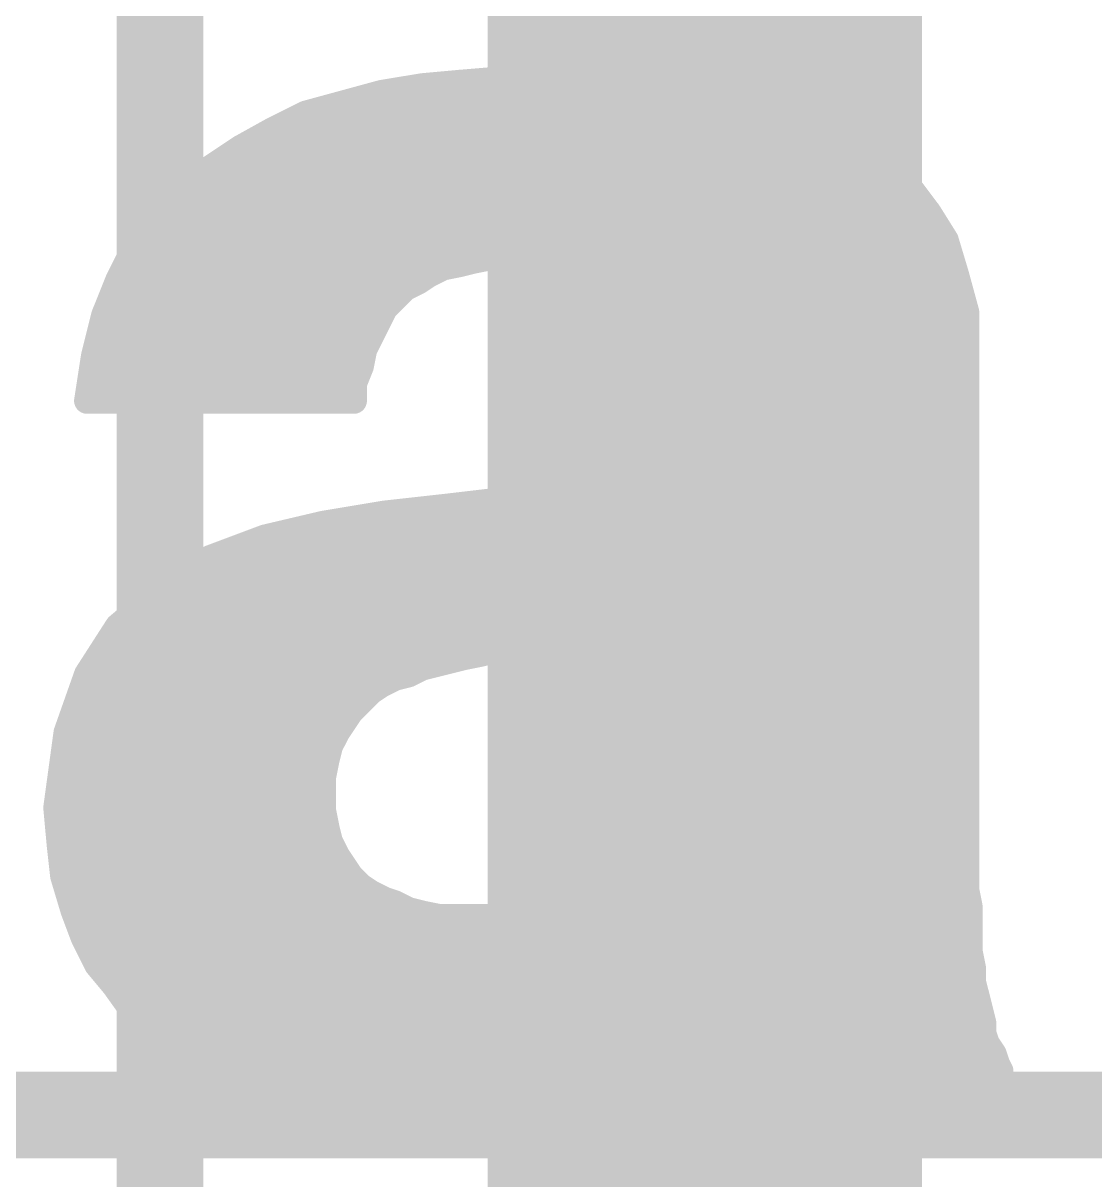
# Model space of a CAD drawing. Extents: x -8 to 102, y -79 to 54.
# Drawn here: x 73.445 to 76.578, y 10.732 to 14.116 of the extents above; entities that cross this region are included whole.
import ezdxf

# ---------------------------------------------------------------- set-up
doc = ezdxf.new("R2010")
doc.units = 0
for name, color, linetype in [('1', 12, 'CONTINUOUS'), ('16', 132, 'CONTINUOUS'), ('21', 41, 'CONTINUOUS')]:
    doc.layers.add(name, color=color, linetype=linetype)

msp = doc.modelspace()

# ---------------------------------------------------------------- linework, layer by layer
at = {"layer": '1'}
for points, const_width in [([(73.845, 17.85), (73.845, 10.16)], 0.254), ([(75.438, 15.494), (75.438, 5.184)], 1.27)]:
    msp.add_lwpolyline(points, dxfattribs=dict(at, const_width=const_width))
at = {"layer": '16', "const_width": 0.254}
for points in [[(58.986, 10.922), (73.845, 10.922)], [(73.845, 10.922), (73.845, 10.16)], [(73.845, 10.922), (88.704, 10.922)]]:
    msp.add_lwpolyline(points, dxfattribs=at)
at = {"layer": '16', "const_width": 0.127}
for points in [[(73.9085, 10.922, 1), (73.7815, 10.922)], [(73.845, 10.9855, 1), (73.845, 10.8585)], [(73.845, 10.8585, 1), (73.845, 10.9855)]]:
    msp.add_lwpolyline(points, format="xyb", dxfattribs=at)
at = {"layer": '21', "const_width": 0.0762}
for points in [[(74.612, 13.931), (74.722, 13.941)], [(74.722, 13.941), (74.842, 13.951)], [(74.7652, 13.9446), (75.246, 13.9446)], [(74.842, 13.951), (75.182, 13.951)], [(75.182, 13.951), (75.282, 13.941)], [(75.282, 13.941), (75.392, 13.921)], [(74.382, 13.881), (74.492, 13.911)], [(74.492, 13.911), (74.612, 13.931)], [(75.392, 13.921), (75.502, 13.901)], [(74.272, 13.851), (74.382, 13.881)], [(74.3358, 13.8684), (75.644, 13.8684)], [(75.502, 13.901), (75.602, 13.881)], [(75.602, 13.881), (75.702, 13.851)], [(74.172, 13.801), (74.272, 13.851)], [(75.702, 13.851), (75.792, 13.811)], [(74.082, 13.751), (74.172, 13.801)], [(75.792, 13.811), (75.882, 13.761)], [(74.1562, 13.7922), (75.8258, 13.7922)], [(73.992, 13.691), (74.082, 13.751)], [(75.882, 13.761), (75.962, 13.701)], [(74.0295, 13.716), (75.942, 13.716)], [(75.962, 13.701), (76.032, 13.641)], [(73.902, 13.631), (73.992, 13.691)], [(73.832, 13.551), (73.902, 13.631)], [(73.9152, 13.6398), (76.0329, 13.6398)], [(76.032, 13.641), (76.092, 13.561)], [(73.843, 13.5636), (76.0901, 13.5636)], [(73.772, 13.461), (73.832, 13.551)], [(76.092, 13.561), (76.142, 13.481)], [(73.7896, 13.4874), (76.138, 13.4874)], [(76.142, 13.481), (76.172, 13.381)], [(73.722, 13.361), (73.772, 13.461)], [(74.812, 13.431), (74.762, 13.421)], [(74.872, 13.441), (74.812, 13.431)], [(75.022, 13.441), (74.872, 13.441)], [(75.072, 13.431), (75.022, 13.441)], [(75.122, 13.421), (75.072, 13.431)], [(73.7471, 13.4112), (74.7228, 13.4112)], [(74.672, 13.401), (74.632, 13.381)], [(74.722, 13.411), (74.672, 13.401)], [(74.762, 13.421), (74.722, 13.411)], [(75.162, 13.421), (75.122, 13.421)], [(75.202, 13.401), (75.162, 13.421)], [(75.1816, 13.4112), (76.1629, 13.4112)], [(75.242, 13.391), (75.202, 13.401)], [(73.682, 13.261), (73.722, 13.361)], [(74.602, 13.361), (74.562, 13.341)], [(74.632, 13.381), (74.602, 13.361)], [(75.282, 13.371), (75.242, 13.391)], [(75.312, 13.351), (75.282, 13.371)], [(76.172, 13.381), (76.202, 13.271)], [(73.7116, 13.335), (74.556, 13.335)], [(74.562, 13.341), (74.532, 13.311)], [(75.342, 13.321), (75.312, 13.351)], [(75.328, 13.335), (76.1845, 13.335)], [(74.532, 13.311), (74.502, 13.281)], [(75.362, 13.291), (75.342, 13.321)], [(73.652, 13.141), (73.682, 13.261)], [(73.6814, 13.2588), (74.4909, 13.2588)], [(74.502, 13.281), (74.482, 13.241)], [(75.382, 13.251), (75.362, 13.291)], [(75.3781, 13.2588), (76.202, 13.2588)], [(76.202, 13.271), (76.202, 11.581)], [(74.482, 13.241), (74.462, 13.201)], [(75.402, 13.211), (75.382, 13.251)], [(74.462, 13.201), (74.442, 13.161)], [(75.412, 13.171), (75.402, 13.211)], [(73.6624, 13.1826), (74.4528, 13.1826)], [(74.442, 13.161), (74.432, 13.111)], [(75.4091, 13.1826), (76.202, 13.1826)], [(75.422, 13.111), (75.412, 13.171)], [(73.632, 13.011), (73.652, 13.141)], [(73.6467, 13.1064), (74.4302, 13.1064)], [(74.432, 13.111), (74.412, 13.061)], [(75.422, 13.051), (75.422, 13.111)], [(75.422, 13.1064), (76.202, 13.1064)], [(74.412, 13.061), (74.412, 13.011)], [(73.635, 13.0302), (74.412, 13.0302)], [(75.412, 12.951), (75.422, 13.051)], [(75.4199, 13.0302), (76.202, 13.0302)], [(74.412, 13.011), (73.632, 13.011)], [(75.4123, 12.954), (76.202, 12.954)], [(75.352, 12.871), (75.412, 12.951)], [(75.262, 12.821), (75.352, 12.871)], [(75.3571, 12.8778), (76.202, 12.8778)], [(75.142, 12.781), (75.262, 12.821)], [(75.2038, 12.8016), (76.202, 12.8016)], [(75.012, 12.741), (75.142, 12.781)], [(74.682, 12.701), (74.852, 12.721)], [(74.852, 12.721), (75.012, 12.741)], [(74.8872, 12.7254), (75.0153, 12.7254)], [(75.012, 12.741), (75.102, 12.321)], [(75.102, 12.321), (75.012, 12.741)], [(75.0153, 12.7254), (76.202, 12.7254)], [(74.502, 12.681), (74.682, 12.701)], [(74.152, 12.611), (74.322, 12.651)], [(74.322, 12.651), (74.502, 12.681)], [(74.652, 12.241), (74.502, 12.681)], [(74.502, 12.681), (74.652, 12.241)], [(74.3144, 12.6492), (74.5128, 12.6492)], [(74.5128, 12.6492), (75.0317, 12.6492)], [(75.0317, 12.6492), (76.202, 12.6492)], [(73.992, 12.551), (74.152, 12.611)], [(73.852, 12.461), (73.992, 12.551)], [(74.0507, 12.573), (74.5388, 12.573)], [(74.5388, 12.573), (75.048, 12.573)], [(75.048, 12.573), (76.202, 12.573)], [(73.9077, 12.4968), (74.5648, 12.4968)], [(74.5648, 12.4968), (75.0643, 12.4968)], [(75.0643, 12.4968), (76.202, 12.4968)], [(73.722, 12.351), (73.852, 12.461)], [(73.8043, 12.4206), (74.5908, 12.4206)], [(74.5908, 12.4206), (75.0807, 12.4206)], [(75.0807, 12.4206), (75.4014, 12.4206)], [(75.402, 12.421), (75.372, 12.401)], [(75.422, 12.441), (75.402, 12.421)], [(75.422, 12.021), (75.422, 12.441)], [(75.422, 12.4206), (76.202, 12.4206)], [(75.342, 12.381), (75.302, 12.371)], [(75.372, 12.401), (75.342, 12.381)], [(73.632, 12.211), (73.722, 12.351)], [(75.232, 12.351), (75.182, 12.341)], [(75.262, 12.361), (75.232, 12.351)], [(75.302, 12.371), (75.262, 12.361)], [(73.7178, 12.3444), (74.6168, 12.3444)], [(74.6168, 12.3444), (75.097, 12.3444)], [(75.012, 12.311), (74.962, 12.301)], [(75.052, 12.321), (75.012, 12.311)], [(75.102, 12.321), (75.052, 12.321)], [(75.097, 12.3444), (75.199, 12.3444)], [(75.142, 12.331), (75.102, 12.321)], [(75.182, 12.341), (75.142, 12.331)], [(75.422, 12.3444), (76.202, 12.3444)], [(74.822, 12.281), (74.782, 12.271)], [(74.872, 12.291), (74.822, 12.281)], [(74.922, 12.301), (74.872, 12.291)], [(74.962, 12.301), (74.922, 12.301)], [(73.6688, 12.2682), (74.6427, 12.2682)], [(74.6427, 12.2682), (74.768, 12.2682)], [(74.692, 12.251), (74.652, 12.241)], [(74.732, 12.261), (74.692, 12.251)], [(74.782, 12.271), (74.732, 12.261)], [(75.422, 12.2682), (76.202, 12.2682)], [(73.572, 12.041), (73.632, 12.211)], [(74.572, 12.211), (74.532, 12.201)], [(74.612, 12.231), (74.572, 12.211)], [(74.652, 12.241), (74.612, 12.231)], [(73.6253, 12.192), (74.514, 12.192)], [(74.492, 12.181), (74.462, 12.161)], [(74.532, 12.201), (74.492, 12.181)], [(75.422, 12.192), (76.202, 12.192)], [(74.462, 12.161), (74.432, 12.131)], [(73.5984, 12.1158), (74.4168, 12.1158)], [(74.432, 12.131), (74.402, 12.101)], [(75.422, 12.1158), (76.202, 12.1158)], [(74.402, 12.101), (74.382, 12.071)], [(73.542, 11.821), (73.572, 12.041)], [(74.362, 12.041), (74.342, 12.001)], [(74.382, 12.071), (74.362, 12.041)], [(73.5718, 12.0396), (74.3613, 12.0396)], [(75.412, 11.971), (75.422, 12.021)], [(75.422, 12.0396), (76.202, 12.0396)], [(74.342, 12.001), (74.332, 11.961)], [(73.5614, 11.9634), (74.3326, 11.9634)], [(74.332, 11.961), (74.322, 11.911)], [(75.402, 11.921), (75.412, 11.971)], [(75.4105, 11.9634), (76.202, 11.9634)], [(74.322, 11.911), (74.322, 11.811)], [(75.392, 11.871), (75.402, 11.921)], [(73.551, 11.8872), (74.322, 11.8872)], [(75.3952, 11.8872), (76.202, 11.8872)], [(75.362, 11.811), (75.392, 11.871)], [(73.552, 11.711), (73.542, 11.821)], [(73.5429, 11.811), (74.322, 11.811)], [(74.322, 11.811), (74.332, 11.761)], [(75.342, 11.761), (75.362, 11.811)], [(75.362, 11.811), (76.202, 11.811)], [(74.332, 11.761), (74.342, 11.721)], [(75.302, 11.711), (75.342, 11.761)], [(73.5498, 11.7348), (74.3385, 11.7348)], [(73.562, 11.621), (73.552, 11.711)], [(74.342, 11.721), (74.362, 11.681)], [(75.262, 11.661), (75.302, 11.711)], [(75.321, 11.7348), (76.202, 11.7348)], [(74.362, 11.681), (74.382, 11.651)], [(73.5578, 11.6586), (74.3769, 11.6586)], [(74.382, 11.651), (74.402, 11.621)], [(75.212, 11.611), (75.262, 11.661)], [(75.2596, 11.6586), (76.202, 11.6586)], [(73.592, 11.521), (73.562, 11.621)], [(74.402, 11.621), (74.432, 11.591)], [(75.152, 11.581), (75.212, 11.611)], [(73.5736, 11.5824), (74.4449, 11.5824)], [(74.432, 11.591), (74.462, 11.571)], [(74.462, 11.571), (74.502, 11.551)], [(75.082, 11.541), (75.152, 11.581)], [(75.1548, 11.5824), (76.202, 11.5824)], [(76.202, 11.581), (76.212, 11.531)], [(74.502, 11.551), (74.532, 11.541)], [(74.532, 11.541), (74.572, 11.521)], [(75.002, 11.521), (75.082, 11.541)], [(73.622, 11.441), (73.592, 11.521)], [(73.5975, 11.5062), (74.636, 11.5062)], [(74.572, 11.521), (74.612, 11.511)], [(74.612, 11.511), (74.662, 11.501)], [(74.662, 11.501), (74.902, 11.501)], [(74.902, 11.501), (75.002, 11.521)], [(74.928, 11.5062), (76.212, 11.5062)], [(76.212, 11.531), (76.212, 11.401)], [(73.662, 11.361), (73.622, 11.441)], [(73.6275, 11.43), (76.212, 11.43)], [(76.212, 11.401), (76.222, 11.351)], [(73.712, 11.301), (73.662, 11.361)], [(73.668, 11.3538), (76.2214, 11.3538)], [(76.222, 11.351), (76.222, 11.311)], [(73.762, 11.231), (73.712, 11.301)], [(75.462, 11.321), (75.412, 11.281)], [(75.462, 11.241), (75.462, 11.321)], [(76.222, 11.311), (76.232, 11.271)], [(73.7287, 11.2776), (75.4086, 11.2776)], [(75.412, 11.281), (75.362, 11.231)], [(75.462, 11.2776), (76.2304, 11.2776)], [(76.232, 11.271), (76.242, 11.231)], [(73.822, 11.181), (73.762, 11.231)], [(75.362, 11.231), (75.312, 11.191)], [(75.472, 11.221), (75.462, 11.241)], [(76.242, 11.231), (76.252, 11.191)], [(73.7975, 11.2014), (75.325, 11.2014)], [(75.472, 11.181), (75.472, 11.221)], [(75.472, 11.2014), (76.2494, 11.2014)], [(73.892, 11.131), (73.822, 11.181)], [(75.262, 11.161), (75.202, 11.131)], [(75.312, 11.191), (75.262, 11.161)], [(75.482, 11.171), (75.472, 11.181)], [(75.482, 11.131), (75.482, 11.171)], [(76.252, 11.191), (76.252, 11.161)], [(76.252, 11.161), (76.262, 11.131)], [(73.962, 11.091), (73.892, 11.131)], [(75.202, 11.131), (75.142, 11.101)], [(75.492, 11.121), (75.482, 11.131)], [(76.262, 11.131), (76.282, 11.101)], [(73.9022, 11.1252), (75.1904, 11.1252)], [(75.142, 11.101), (75.082, 11.071)], [(75.4878, 11.1252), (76.2659, 11.1252)], [(75.502, 11.101), (75.492, 11.121)], [(75.502, 11.081), (75.502, 11.101)], [(76.282, 11.101), (76.292, 11.071)], [(74.042, 11.051), (73.962, 11.091)], [(75.082, 11.071), (75.022, 11.051)], [(75.512, 11.071), (75.502, 11.081)], [(75.512, 11.051), (75.512, 11.071)], [(76.292, 11.071), (76.302, 11.051)], [(74.132, 11.021), (74.042, 11.051)], [(74.048, 11.049), (75.016, 11.049)], [(74.962, 11.031), (74.902, 11.021)], [(75.022, 11.051), (74.962, 11.031)], [(76.302, 11.051), (75.512, 11.051)], [(74.222, 11.001), (74.132, 11.021)], [(74.312, 10.981), (74.222, 11.001)], [(74.832, 11.001), (74.772, 10.991)], [(74.902, 11.021), (74.832, 11.001)], [(74.412, 10.971), (74.312, 10.981)], [(74.394, 10.9728), (74.5846, 10.9728)], [(74.572, 10.971), (74.412, 10.971)], [(74.642, 10.981), (74.572, 10.971)], [(74.702, 10.981), (74.642, 10.981)], [(74.772, 10.991), (74.702, 10.981)]]:
    msp.add_lwpolyline(points, dxfattribs=at)
at = {"layer": '21', "const_width": 0.0381}
for points in [[(74.7204, 13.96, 1), (74.7236, 13.922)], [(74.7237, 13.922, 1), (74.7203, 13.96)], [(74.7652, 13.9637, 1), (74.7652, 13.9256)], [(74.842, 13.9701, 1), (74.842, 13.932)], [(74.8436, 13.932, 1), (74.8404, 13.97)], [(75.1839, 13.97, 1), (75.1801, 13.932)], [(75.182, 13.932, 1), (75.182, 13.9701)], [(75.246, 13.9256, 1), (75.246, 13.9637)], [(75.2854, 13.9597, 1), (75.2786, 13.9223)], [(75.2801, 13.922, 1), (75.2839, 13.96)], [(74.4889, 13.9298, 1), (74.4951, 13.8922)], [(74.497, 13.8926, 1), (74.487, 13.9294)], [(74.6103, 13.95, 1), (74.6137, 13.912)], [(74.6151, 13.9122, 1), (74.6089, 13.9498)], [(75.3954, 13.9397, 1), (75.3886, 13.9023)], [(75.3886, 13.9023, 1), (75.3954, 13.9397)], [(74.3358, 13.8875, 1), (74.3358, 13.8494)], [(74.377, 13.8994, 1), (74.387, 13.8626)], [(74.387, 13.8626, 1), (74.377, 13.8994)], [(75.5057, 13.9197, 1), (75.4983, 13.8823)], [(75.4986, 13.8823, 1), (75.5054, 13.9197)], [(75.6075, 13.8992, 1), (75.5965, 13.8628)], [(75.5983, 13.8623, 1), (75.6057, 13.8997)], [(75.644, 13.8494, 1), (75.644, 13.8875)], [(74.267, 13.8694, 1), (74.277, 13.8326)], [(74.2805, 13.834, 1), (74.2635, 13.868)], [(75.7097, 13.8684, 1), (75.6943, 13.8336)], [(75.6965, 13.8328, 1), (75.7075, 13.8692)], [(74.1813, 13.7843, 1), (74.1627, 13.8177)], [(75.8013, 13.8277, 1), (75.7827, 13.7943)], [(75.7843, 13.7936, 1), (75.7997, 13.8284)], [(74.1562, 13.8113, 1), (74.1562, 13.7732)], [(74.1635, 13.818, 1), (74.1805, 13.784)], [(75.8258, 13.7732, 1), (75.8258, 13.8113)], [(74.0727, 13.7677, 1), (74.0913, 13.7343)], [(74.0926, 13.7351, 1), (74.0714, 13.7669)], [(75.8934, 13.7762, 1), (75.8706, 13.7458)], [(75.8727, 13.7443, 1), (75.8913, 13.7777)], [(74.0295, 13.7351, 1), (74.0295, 13.697)], [(75.942, 13.697, 1), (75.942, 13.7351)], [(75.9744, 13.7155, 1), (75.9496, 13.6865)], [(73.9814, 13.7069, 1), (74.0026, 13.6751)], [(74.0026, 13.6751, 1), (73.9814, 13.7069)], [(75.9506, 13.6858, 1), (75.9734, 13.7162)], [(73.9163, 13.6185, 1), (73.8877, 13.6435)], [(73.9152, 13.6589, 1), (73.9152, 13.6208)], [(76.0472, 13.6524, 1), (76.0168, 13.6296)], [(76.0196, 13.6265, 1), (76.0444, 13.6555)], [(76.0329, 13.6208, 1), (76.0329, 13.6589)], [(73.8914, 13.6469, 1), (73.9126, 13.6151)], [(73.843, 13.5827, 1), (73.843, 13.5446)], [(76.0901, 13.5446, 1), (76.0901, 13.5827)], [(73.8177, 13.5635, 1), (73.8463, 13.5385)], [(73.8479, 13.5404, 1), (73.8161, 13.5616)], [(76.1082, 13.5711, 1), (76.0758, 13.5509)], [(76.0768, 13.5496, 1), (76.1072, 13.5724)], [(73.7896, 13.5065, 1), (73.7896, 13.4684)], [(76.1602, 13.4865, 1), (76.1238, 13.4755)], [(76.1258, 13.4709, 1), (76.1582, 13.4911)], [(76.138, 13.4684, 1), (76.138, 13.5065)], [(73.7561, 13.4716, 1), (73.7879, 13.4504)], [(73.789, 13.4525, 1), (73.755, 13.4695)], [(74.8089, 13.4498, 1), (74.8151, 13.4122)], [(74.8157, 13.4123, 1), (74.8083, 13.4497)], [(74.872, 13.4601, 1), (74.872, 13.422)], [(74.8751, 13.4222, 1), (74.8689, 13.4598)], [(75.0257, 13.4597, 1), (75.0183, 13.4223)], [(75.022, 13.422, 1), (75.022, 13.4601)], [(75.0757, 13.4497, 1), (75.0683, 13.4123)], [(75.0683, 13.4123, 1), (75.0757, 13.4497)], [(73.7471, 13.4303, 1), (73.7471, 13.3922)], [(74.6683, 13.4197, 1), (74.6757, 13.3823)], [(74.6805, 13.384, 1), (74.6635, 13.418)], [(74.7174, 13.4295, 1), (74.7266, 13.3925)], [(74.7257, 13.3923, 1), (74.7183, 13.4297)], [(74.7228, 13.3922, 1), (74.7228, 13.4303)], [(74.7583, 13.4397, 1), (74.7657, 13.4023)], [(74.7666, 13.4025, 1), (74.7574, 13.4395)], [(75.122, 13.4401, 1), (75.122, 13.402)], [(75.1183, 13.4023, 1), (75.1257, 13.4397)], [(75.1705, 13.438, 1), (75.1535, 13.404)], [(75.162, 13.402, 1), (75.162, 13.4401)], [(75.1816, 13.4303, 1), (75.1816, 13.3922)], [(75.2066, 13.4195, 1), (75.1974, 13.3825)], [(75.1935, 13.384, 1), (75.2105, 13.418)], [(76.1629, 13.3922, 1), (76.1629, 13.4303)], [(73.7397, 13.3539, 1), (73.7043, 13.3681)], [(74.6105, 13.344, 1), (74.5935, 13.378)], [(74.6235, 13.398, 1), (74.6405, 13.364)], [(74.6426, 13.3651, 1), (74.6214, 13.3969)], [(75.2505, 13.408, 1), (75.2335, 13.374)], [(75.2374, 13.3725, 1), (75.2466, 13.4095)], [(75.2926, 13.3869, 1), (75.2714, 13.3551)], [(75.2735, 13.354, 1), (75.2905, 13.388)], [(76.1904, 13.386, 1), (76.1536, 13.376)], [(76.1538, 13.3755, 1), (76.1902, 13.3865)], [(73.7116, 13.3541, 1), (73.7116, 13.316)], [(73.705, 13.3695, 1), (73.739, 13.3525)], [(74.5535, 13.358, 1), (74.5705, 13.324)], [(74.5755, 13.3275, 1), (74.5485, 13.3545)], [(74.556, 13.316, 1), (74.556, 13.3541)], [(74.5914, 13.3769, 1), (74.6126, 13.3451)], [(75.3255, 13.3645, 1), (75.2985, 13.3375)], [(75.3014, 13.3351, 1), (75.3226, 13.3669)], [(75.328, 13.3541, 1), (75.328, 13.316)], [(76.1845, 13.316, 1), (76.1845, 13.3541)], [(74.5185, 13.3245, 1), (74.5455, 13.2975)], [(74.5455, 13.2975, 1), (74.5185, 13.3245)], [(75.3579, 13.3316, 1), (75.3261, 13.3104)], [(75.3285, 13.3075, 1), (75.3555, 13.3345)], [(73.6814, 13.2779, 1), (73.6814, 13.2398)], [(73.7005, 13.2564, 1), (73.6635, 13.2656)], [(74.4885, 13.2945, 1), (74.5155, 13.2675)], [(74.519, 13.2725, 1), (74.485, 13.2895)], [(74.4909, 13.2398, 1), (74.4909, 13.2779)], [(75.379, 13.2995, 1), (75.345, 13.2825)], [(75.3461, 13.2804, 1), (75.3779, 13.3016)], [(75.3781, 13.2779, 1), (75.3781, 13.2398)], [(76.221, 13.271, 1), (76.183, 13.271)], [(76.202, 13.2398, 1), (76.202, 13.2779)], [(73.6643, 13.2681, 1), (73.6997, 13.2539)], [(74.465, 13.2495, 1), (74.499, 13.2325)], [(74.499, 13.2325, 1), (74.465, 13.2495)], [(75.399, 13.2595, 1), (75.365, 13.2425)], [(75.365, 13.2425, 1), (75.399, 13.2595)], [(76.1836, 13.266, 1), (76.2204, 13.276)], [(74.479, 13.1925, 1), (74.445, 13.2095)], [(75.4205, 13.2156, 1), (75.3835, 13.2064)], [(75.385, 13.2025, 1), (75.419, 13.2195)], [(73.6624, 13.2017, 1), (73.6624, 13.1636)], [(74.4607, 13.1573, 1), (74.4233, 13.1647)], [(74.445, 13.2095, 1), (74.479, 13.1925)], [(74.4528, 13.1636, 1), (74.4528, 13.2017)], [(75.4091, 13.2017, 1), (75.4091, 13.1636)], [(75.4308, 13.1741, 1), (75.3932, 13.1679)], [(76.202, 13.1636, 1), (76.202, 13.2017)], [(73.6335, 13.1456, 1), (73.6705, 13.1364)], [(73.6708, 13.1381, 1), (73.6332, 13.1439)], [(74.425, 13.1695, 1), (74.459, 13.1525)], [(75.3935, 13.1664, 1), (75.4305, 13.1756)], [(73.6467, 13.1255, 1), (73.6467, 13.0874)], [(74.4133, 13.1147, 1), (74.4507, 13.1073)], [(74.4497, 13.1039, 1), (74.4143, 13.1181)], [(74.4302, 13.0874, 1), (74.4302, 13.1255)], [(75.441, 13.111, 1), (75.403, 13.111)], [(75.422, 13.1255, 1), (75.422, 13.0874)], [(75.4032, 13.1079, 1), (75.4408, 13.1141)], [(76.202, 13.0874, 1), (76.202, 13.1255)], [(74.431, 13.061, 1), (74.393, 13.061)], [(73.635, 13.0493, 1), (73.635, 13.0112)], [(74.3943, 13.0681, 1), (74.4297, 13.0539)], [(74.412, 13.0112, 1), (74.412, 13.0493)], [(75.4199, 13.0493, 1), (75.4199, 13.0112)], [(75.403, 13.051, 1), (75.441, 13.051)], [(75.441, 13.0491, 1), (75.403, 13.0529)], [(76.202, 13.0112, 1), (76.202, 13.0493)], [(73.632, 13.0301, 1), (73.632, 12.992)], [(73.6132, 13.0139, 1), (73.6508, 13.0081)], [(74.393, 13.011, 1), (74.431, 13.011)], [(74.412, 12.992, 1), (74.412, 13.0301)], [(75.4123, 12.9731, 1), (75.4123, 12.935)], [(76.202, 12.935, 1), (76.202, 12.9731)], [(75.393, 12.9529, 1), (75.431, 12.9491)], [(75.4272, 12.9396, 1), (75.3968, 12.9624)], [(75.3368, 12.8824, 1), (75.3672, 12.8596)], [(75.3571, 12.8969, 1), (75.3571, 12.8588)], [(75.3613, 12.8543, 1), (75.3427, 12.8877)], [(76.202, 12.8588, 1), (76.202, 12.8969)], [(75.2527, 12.8377, 1), (75.2713, 12.8043)], [(75.268, 12.8029, 1), (75.256, 12.8391)], [(75.2038, 12.8207, 1), (75.2038, 12.7826)], [(76.202, 12.7826, 1), (76.202, 12.8207)], [(75.136, 12.7991, 1), (75.148, 12.7629)], [(75.1476, 12.7628, 1), (75.1364, 12.7992)], [(74.8496, 12.7399, 1), (74.8544, 12.7021)], [(74.8542, 12.7021, 1), (74.8498, 12.7399)], [(74.8872, 12.7445, 1), (74.8872, 12.7064)], [(75.0306, 12.745, 1), (74.9934, 12.737)], [(75.0306, 12.745, 1), (74.9934, 12.737)], [(75.0064, 12.7592, 1), (75.0176, 12.7228)], [(75.0153, 12.7445, 1), (75.0153, 12.7064)], [(75.0144, 12.7221, 1), (75.0096, 12.7599)], [(75.0153, 12.7064, 1), (75.0153, 12.7445)], [(76.202, 12.7064, 1), (76.202, 12.7445)], [(74.6798, 12.7199, 1), (74.6842, 12.6821)], [(74.6841, 12.6821, 1), (74.6799, 12.7199)], [(74.3189, 12.6698, 1), (74.3251, 12.6322)], [(74.3264, 12.6325, 1), (74.3176, 12.6695)], [(74.52, 12.6871, 1), (74.484, 12.6749)], [(74.52, 12.6871, 1), (74.484, 12.6749)], [(74.4999, 12.6999, 1), (74.5041, 12.6621)], [(74.5051, 12.6622, 1), (74.4989, 12.6998)], [(74.3144, 12.6683, 1), (74.3144, 12.6302)], [(74.5128, 12.6683, 1), (74.5128, 12.6302)], [(74.5128, 12.6302, 1), (74.5128, 12.6683)], [(75.0317, 12.6683, 1), (75.0317, 12.6302)], [(75.0317, 12.6302, 1), (75.0317, 12.6683)], [(76.202, 12.6302, 1), (76.202, 12.6683)], [(74.1476, 12.6295, 1), (74.1564, 12.5925)], [(74.1587, 12.5932, 1), (74.1453, 12.6288)], [(73.9853, 12.5688, 1), (73.9987, 12.5332)], [(74.0023, 12.535, 1), (73.9817, 12.567)], [(74.0507, 12.5921, 1), (74.0507, 12.554)], [(74.5388, 12.5921, 1), (74.5388, 12.554)], [(74.5388, 12.554, 1), (74.5388, 12.5921)], [(75.048, 12.5921, 1), (75.048, 12.554)], [(75.048, 12.554, 1), (75.048, 12.5921)], [(76.202, 12.554, 1), (76.202, 12.5921)], [(73.9077, 12.5159, 1), (73.9077, 12.4778)], [(74.5648, 12.5159, 1), (74.5648, 12.4778)], [(74.5648, 12.4778, 1), (74.5648, 12.5159)], [(75.0643, 12.5159, 1), (75.0643, 12.4778)], [(75.0643, 12.4778, 1), (75.0643, 12.5159)], [(76.202, 12.4778, 1), (76.202, 12.5159)], [(73.8417, 12.477, 1), (73.8623, 12.445)], [(73.8643, 12.4465, 1), (73.8397, 12.4755)], [(73.8043, 12.4397, 1), (73.8043, 12.4016)], [(74.5908, 12.4397, 1), (74.5908, 12.4016)], [(74.5908, 12.4016, 1), (74.5908, 12.4397)], [(75.0807, 12.4397, 1), (75.0807, 12.4016)], [(75.0807, 12.4016, 1), (75.0807, 12.4397)], [(75.3885, 12.4345, 1), (75.4155, 12.4075)], [(75.4126, 12.4051, 1), (75.3914, 12.4369)], [(75.4014, 12.4016, 1), (75.4014, 12.4397)], [(75.441, 12.441, 1), (75.403, 12.441)], [(75.422, 12.4397, 1), (75.422, 12.4016)], [(75.4355, 12.4275, 1), (75.4085, 12.4545)], [(76.202, 12.4016, 1), (76.202, 12.4397)], [(75.3466, 12.3625, 1), (75.3374, 12.3995)], [(75.3614, 12.4169, 1), (75.3826, 12.3851)], [(75.3826, 12.3851, 1), (75.3614, 12.4169)], [(73.7097, 12.3655, 1), (73.7343, 12.3365)], [(73.738, 12.3407, 1), (73.706, 12.3613)], [(75.226, 12.3691, 1), (75.238, 12.3329)], [(75.2357, 12.3323, 1), (75.2283, 12.3697)], [(75.2574, 12.3795, 1), (75.2666, 12.3425)], [(75.268, 12.3429, 1), (75.256, 12.3791)], [(75.2974, 12.3895, 1), (75.3066, 12.3525)], [(75.3066, 12.3525, 1), (75.2974, 12.3895)], [(75.3314, 12.3969, 1), (75.3526, 12.3651)], [(73.7178, 12.3635, 1), (73.7178, 12.3254)], [(74.6168, 12.3635, 1), (74.6168, 12.3254)], [(74.6168, 12.3254, 1), (74.6168, 12.3635)], [(75.0157, 12.2923, 1), (75.0083, 12.3297)], [(75.052, 12.34, 1), (75.052, 12.3019)], [(75.0566, 12.3025, 1), (75.0474, 12.3395)], [(75.097, 12.3635, 1), (75.097, 12.3254)], [(75.0974, 12.3395, 1), (75.1066, 12.3025)], [(75.097, 12.3254, 1), (75.097, 12.3635)], [(75.102, 12.3019, 1), (75.102, 12.34)], [(75.1374, 12.3495, 1), (75.1466, 12.3125)], [(75.1466, 12.3125, 1), (75.1374, 12.3495)], [(75.1783, 12.3597, 1), (75.1857, 12.3223)], [(75.1866, 12.3225, 1), (75.1774, 12.3595)], [(75.199, 12.3254, 1), (75.199, 12.3635)], [(75.422, 12.3635, 1), (75.422, 12.3254)], [(76.202, 12.3254, 1), (76.202, 12.3635)], [(74.8183, 12.2997, 1), (74.8257, 12.2623)], [(74.8266, 12.2625, 1), (74.8174, 12.2995)], [(74.8683, 12.3097, 1), (74.8757, 12.2723)], [(74.8757, 12.2723, 1), (74.8683, 12.3097)], [(74.922, 12.3201, 1), (74.922, 12.282)], [(74.9257, 12.2823, 1), (74.9183, 12.3197)], [(74.9583, 12.3197, 1), (74.9657, 12.2823)], [(74.962, 12.282, 1), (74.962, 12.3201)], [(75.0074, 12.3295, 1), (75.0166, 12.2925)], [(75.0834, 12.317, 1), (75.1206, 12.325)], [(75.0834, 12.317, 1), (75.1206, 12.325)], [(73.6688, 12.2873, 1), (73.6688, 12.2492)], [(74.6427, 12.2873, 1), (74.6427, 12.2492)], [(74.6427, 12.2492, 1), (74.6427, 12.2873)], [(74.6874, 12.2695, 1), (74.6966, 12.2325)], [(74.6966, 12.2325, 1), (74.6874, 12.2695)], [(74.7283, 12.2797, 1), (74.7357, 12.2423)], [(74.7366, 12.2425, 1), (74.7274, 12.2795)], [(74.7774, 12.2895, 1), (74.7866, 12.2525)], [(74.768, 12.2492, 1), (74.768, 12.2873)], [(74.7857, 12.2523, 1), (74.7783, 12.2897)], [(75.422, 12.2873, 1), (75.422, 12.2492)], [(76.202, 12.2492, 1), (76.202, 12.2873)], [(73.65, 12.2047, 1), (73.614, 12.2173)], [(74.5766, 12.1925, 1), (74.5674, 12.2295)], [(74.6074, 12.2495, 1), (74.6166, 12.2125)], [(74.6205, 12.214, 1), (74.6035, 12.248)], [(74.6474, 12.2595, 1), (74.6566, 12.2225)], [(74.634, 12.2349, 1), (74.67, 12.2471)], [(74.634, 12.2349, 1), (74.67, 12.2471)], [(74.6566, 12.2225, 1), (74.6474, 12.2595)], [(73.6253, 12.2111, 1), (73.6253, 12.173)], [(73.616, 12.2213, 1), (73.648, 12.2007)], [(74.4835, 12.198, 1), (74.5005, 12.164)], [(74.5026, 12.1651, 1), (74.4814, 12.1969)], [(74.5274, 12.2195, 1), (74.5366, 12.1825)], [(74.514, 12.173, 1), (74.514, 12.2111)], [(74.5405, 12.184, 1), (74.5235, 12.218)], [(74.5635, 12.228, 1), (74.5805, 12.194)], [(75.422, 12.2111, 1), (75.422, 12.173)], [(76.202, 12.173, 1), (76.202, 12.2111)], [(74.4514, 12.1769, 1), (74.4726, 12.1451)], [(74.4755, 12.1475, 1), (74.4485, 12.1745)], [(73.5984, 12.1349, 1), (73.5984, 12.0968)], [(74.4185, 12.1445, 1), (74.4455, 12.1175)], [(74.4168, 12.0968, 1), (74.4168, 12.1349)], [(74.4455, 12.1175, 1), (74.4185, 12.1445)], [(75.422, 12.1349, 1), (75.422, 12.0968)], [(76.202, 12.0968, 1), (76.202, 12.1349)], [(74.3885, 12.1145, 1), (74.4155, 12.0875)], [(74.4179, 12.0904, 1), (74.3861, 12.1116)], [(73.5909, 12.0384, 1), (73.5531, 12.0436)], [(74.379, 12.0325, 1), (74.345, 12.0495)], [(74.3661, 12.0816, 1), (74.3979, 12.0604)], [(74.3979, 12.0604, 1), (74.3661, 12.0816)], [(73.5718, 12.0587, 1), (73.5718, 12.0206)], [(73.554, 12.0473, 1), (73.59, 12.0347)], [(74.3461, 12.0516, 1), (74.3779, 12.0304)], [(74.3613, 12.0206, 1), (74.3613, 12.0587)], [(75.422, 12.0587, 1), (75.422, 12.0206)], [(75.4407, 12.0173, 1), (75.4033, 12.0247)], [(76.202, 12.0206, 1), (76.202, 12.0587)], [(74.325, 12.0095, 1), (74.359, 11.9925)], [(74.3605, 11.9964, 1), (74.3235, 12.0056)], [(75.403, 12.021, 1), (75.441, 12.021)], [(73.5614, 11.9825, 1), (73.5614, 11.9444)], [(74.3135, 11.9656, 1), (74.3505, 11.9564)], [(74.3507, 11.9573, 1), (74.3133, 11.9647)], [(74.3326, 11.9444, 1), (74.3326, 11.9825)], [(75.4105, 11.9825, 1), (75.4105, 11.9444)], [(75.3933, 11.9747, 1), (75.4307, 11.9673)], [(75.4307, 11.9673, 1), (75.3933, 11.9747)], [(76.202, 11.9444, 1), (76.202, 11.9825)], [(74.341, 11.911, 1), (74.303, 11.911)], [(75.3833, 11.9247, 1), (75.4207, 11.9173)], [(75.4207, 11.9173, 1), (75.3833, 11.9247)], [(73.551, 11.9063, 1), (73.551, 11.8681)], [(74.3033, 11.9147, 1), (74.3407, 11.9073)], [(74.322, 11.8681, 1), (74.322, 11.9063)], [(75.3952, 11.9063, 1), (75.3952, 11.8681)], [(76.202, 11.8681, 1), (76.202, 11.9063)], [(75.3733, 11.8747, 1), (75.4107, 11.8673)], [(75.409, 11.8625, 1), (75.375, 11.8795)], [(73.561, 11.8227, 1), (73.523, 11.8193)], [(73.5231, 11.8236, 1), (73.5609, 11.8184)], [(73.5429, 11.83, 1), (73.5429, 11.7919)], [(74.3407, 11.8147, 1), (74.3033, 11.8073)], [(74.322, 11.7919, 1), (74.322, 11.83)], [(75.362, 11.83, 1), (75.362, 11.7919)], [(75.3797, 11.8039, 1), (75.3443, 11.8181)], [(76.202, 11.7919, 1), (76.202, 11.83)], [(74.303, 11.811, 1), (74.341, 11.811)], [(75.345, 11.8195, 1), (75.379, 11.8025)], [(74.3505, 11.7656, 1), (74.3135, 11.7564)], [(74.3133, 11.7573, 1), (74.3507, 11.7647)], [(75.3243, 11.7681, 1), (75.3597, 11.7539)], [(75.3569, 11.7491, 1), (75.3271, 11.7729)], [(73.5498, 11.7538, 1), (73.5498, 11.7157)], [(73.5709, 11.7131, 1), (73.5331, 11.7089)], [(74.359, 11.7295, 1), (74.325, 11.7125)], [(74.3235, 11.7164, 1), (74.3605, 11.7256)], [(74.3385, 11.7157, 1), (74.3385, 11.7538)], [(75.2871, 11.7229, 1), (75.3169, 11.6991)], [(75.3169, 11.6991, 1), (75.2871, 11.7229)], [(75.321, 11.7538, 1), (75.321, 11.7157)], [(76.202, 11.7157, 1), (76.202, 11.7538)], [(73.533, 11.7093, 1), (73.571, 11.7127)], [(74.3779, 11.6916, 1), (74.3461, 11.6704)], [(74.345, 11.6725, 1), (74.379, 11.6895)], [(73.5578, 11.6776, 1), (73.5578, 11.6395)], [(74.3979, 11.6616, 1), (74.3661, 11.6404)], [(74.3661, 11.6404, 1), (74.3979, 11.6616)], [(74.3769, 11.6395, 1), (74.3769, 11.6776)], [(75.2596, 11.6776, 1), (75.2596, 11.6395)], [(75.2471, 11.6729, 1), (75.2769, 11.6491)], [(75.2755, 11.6475, 1), (75.2485, 11.6745)], [(76.202, 11.6395, 1), (76.202, 11.6776)], [(73.5802, 11.6265, 1), (73.5438, 11.6155)], [(73.5431, 11.6189, 1), (73.5809, 11.6231)], [(74.4155, 11.6345, 1), (74.3885, 11.6075)], [(74.3861, 11.6104, 1), (74.4179, 11.6316)], [(75.1985, 11.6245, 1), (75.2255, 11.5975)], [(75.2205, 11.594, 1), (75.2035, 11.628)], [(73.5736, 11.6014, 1), (73.5736, 11.5633)], [(74.4426, 11.6069, 1), (74.4214, 11.5751)], [(74.4185, 11.5775, 1), (74.4455, 11.6045)], [(74.4705, 11.588, 1), (74.4535, 11.554)], [(74.4449, 11.5633, 1), (74.4449, 11.6014)], [(74.4514, 11.5551, 1), (74.4726, 11.5869)], [(75.1435, 11.598, 1), (75.1605, 11.564)], [(75.1548, 11.6014, 1), (75.1548, 11.5633)], [(75.1615, 11.5645, 1), (75.1425, 11.5975)], [(76.2207, 11.5847, 1), (76.1833, 11.5773)], [(76.202, 11.5633, 1), (76.202, 11.6014)], [(74.508, 11.5691, 1), (74.496, 11.5329)], [(74.4935, 11.534, 1), (74.5105, 11.568)], [(74.5405, 11.558, 1), (74.5235, 11.524)], [(74.526, 11.5229, 1), (74.538, 11.5591)], [(75.0725, 11.5575, 1), (75.0915, 11.5245)], [(75.0866, 11.5225, 1), (75.0774, 11.5595)], [(76.183, 11.581, 1), (76.221, 11.581)], [(73.6098, 11.5277, 1), (73.5742, 11.5143)], [(73.5738, 11.5155, 1), (73.6102, 11.5265)], [(73.5975, 11.5252, 1), (73.5975, 11.4871)], [(74.5766, 11.5395, 1), (74.5674, 11.5025)], [(74.5635, 11.504, 1), (74.5805, 11.538)], [(74.6157, 11.5297, 1), (74.6083, 11.4923)], [(74.6074, 11.4925, 1), (74.6166, 11.5295)], [(74.636, 11.4871, 1), (74.636, 11.5252)], [(74.662, 11.5201, 1), (74.662, 11.482)], [(74.6583, 11.4823, 1), (74.6657, 11.5197)], [(74.8983, 11.5197, 1), (74.9057, 11.4823)], [(74.902, 11.482, 1), (74.902, 11.5201)], [(74.928, 11.5252, 1), (74.928, 11.4871)], [(74.9974, 11.5395, 1), (75.0066, 11.5025)], [(75.0057, 11.5023, 1), (74.9983, 11.5397)], [(76.231, 11.531, 1), (76.193, 11.531)], [(76.1933, 11.5273, 1), (76.2307, 11.5347)], [(76.212, 11.4871, 1), (76.212, 11.5252)], [(73.639, 11.4495, 1), (73.605, 11.4325)], [(73.6042, 11.4343, 1), (73.6398, 11.4477)], [(73.6275, 11.449, 1), (73.6275, 11.4109)], [(76.2307, 11.4047, 1), (76.1933, 11.3973)], [(76.212, 11.4109, 1), (76.212, 11.449)], [(76.193, 11.401, 1), (76.231, 11.401)], [(73.6766, 11.3732, 1), (73.6474, 11.3488)], [(73.645, 11.3525, 1), (73.679, 11.3695)], [(73.668, 11.3728, 1), (73.668, 11.3347)], [(76.2411, 11.351, 1), (76.203, 11.351)], [(76.2033, 11.3473, 1), (76.2407, 11.3547)], [(76.2214, 11.3347, 1), (76.2214, 11.3728)], [(73.7275, 11.3121, 1), (73.6965, 11.2899)], [(75.481, 11.321, 1), (75.443, 11.321)], [(75.4739, 11.3061, 1), (75.4501, 11.3359)], [(76.2405, 11.3156, 1), (76.2035, 11.3064)], [(73.6974, 11.2888, 1), (73.7266, 11.3132)], [(73.7287, 11.2967, 1), (73.7287, 11.2586)], [(75.4001, 11.2959, 1), (75.4239, 11.2661)], [(75.4255, 11.2675, 1), (75.3985, 11.2945)], [(75.4086, 11.2586, 1), (75.4086, 11.2967)], [(75.462, 11.2967, 1), (75.462, 11.2586)], [(76.203, 11.311, 1), (76.2411, 11.311)], [(76.2505, 11.2756, 1), (76.2135, 11.2664)], [(76.2304, 11.2586, 1), (76.2304, 11.2967)], [(73.7742, 11.2456, 1), (73.7498, 11.2164)], [(75.3739, 11.2161, 1), (75.3501, 11.2459)], [(75.479, 11.2495, 1), (75.445, 11.2325)], [(76.2135, 11.2664, 1), (76.2505, 11.2756)], [(76.2605, 11.2356, 1), (76.2235, 11.2264)], [(73.7465, 11.2199, 1), (73.7775, 11.2421)], [(73.7975, 11.2205, 1), (73.7975, 11.1824)], [(75.325, 11.1824, 1), (75.325, 11.2205)], [(75.3485, 11.2445, 1), (75.3755, 11.2175)], [(75.443, 11.241, 1), (75.481, 11.241)], [(75.472, 11.2205, 1), (75.472, 11.1824)], [(75.4911, 11.221, 1), (75.453, 11.221)], [(75.455, 11.2125, 1), (75.489, 11.2295)], [(76.2235, 11.2264, 1), (76.2605, 11.2356)], [(76.2494, 11.1824, 1), (76.2494, 11.2205)], [(73.8331, 11.1965, 1), (73.8109, 11.1655)], [(73.8098, 11.1664, 1), (73.8342, 11.1956)], [(75.2705, 11.144, 1), (75.2535, 11.178)], [(75.3001, 11.2059, 1), (75.3239, 11.1761)], [(75.3218, 11.1747, 1), (75.3022, 11.2073)], [(75.4855, 11.1945, 1), (75.4585, 11.1675)], [(75.453, 11.181, 1), (75.4911, 11.181)], [(75.501, 11.171, 1), (75.463, 11.171)], [(75.4685, 11.1575, 1), (75.4955, 11.1845)], [(76.2701, 11.167, 1), (76.2339, 11.155)], [(76.2711, 11.191, 1), (76.233, 11.191)], [(76.2335, 11.1864, 1), (76.2705, 11.1956)], [(73.9015, 11.1475, 1), (73.8825, 11.1145)], [(73.8809, 11.1155, 1), (73.9031, 11.1465)], [(75.1935, 11.148, 1), (75.2105, 11.114)], [(75.2105, 11.114, 1), (75.1935, 11.148)], [(75.2522, 11.1773, 1), (75.2718, 11.1447)], [(75.4955, 11.1445, 1), (75.4685, 11.1175)], [(76.233, 11.161, 1), (76.2711, 11.161)], [(76.2779, 11.1416, 1), (76.2461, 11.1204)], [(73.9022, 11.1443, 1), (73.9022, 11.1062)], [(75.1335, 11.118, 1), (75.1505, 11.084)], [(75.1505, 11.084, 1), (75.1335, 11.118)], [(75.1904, 11.1062, 1), (75.1904, 11.1443)], [(75.463, 11.131, 1), (75.501, 11.131)], [(75.4878, 11.1443, 1), (75.4878, 11.1062)], [(75.509, 11.1295, 1), (75.475, 11.1125)], [(75.4785, 11.1075, 1), (75.5055, 11.1345)], [(75.5211, 11.101, 1), (75.483, 11.101)], [(76.2439, 11.125, 1), (76.2801, 11.137)], [(76.3001, 11.107, 1), (76.2639, 11.095)], [(76.2659, 11.1062, 1), (76.2659, 11.1443)], [(73.9705, 11.108, 1), (73.9535, 11.074)], [(73.9525, 11.0745, 1), (73.9715, 11.1075)], [(75.0735, 11.088, 1), (75.0905, 11.054)], [(75.088, 11.0529, 1), (75.076, 11.0891)], [(75.5155, 11.0945, 1), (75.4885, 11.0675)], [(75.483, 11.081, 1), (75.5211, 11.081)], [(75.485, 11.0925, 1), (75.519, 11.1095)], [(75.531, 11.071, 1), (75.493, 11.071)], [(75.4985, 11.0575, 1), (75.5255, 11.0845)], [(76.2661, 11.0904, 1), (76.2979, 11.1116)], [(76.309, 11.0795, 1), (76.275, 11.0625)], [(74.048, 11.0691, 1), (74.036, 11.0329)], [(74.048, 11.0681, 1), (74.048, 11.03)], [(74.0335, 11.034, 1), (74.0505, 11.068)], [(74.956, 11.0491, 1), (74.968, 11.0129)], [(74.9651, 11.0122, 1), (74.9589, 11.0498)], [(75.016, 11.0691, 1), (75.028, 11.0329)], [(75.028, 11.0329, 1), (75.016, 11.0691)], [(75.016, 11.03, 1), (75.016, 11.0681)], [(75.512, 11.0701, 1), (75.512, 11.032)], [(75.493, 11.051, 1), (75.531, 11.051)], [(76.2739, 11.065, 1), (76.3101, 11.077)], [(76.285, 11.0425, 1), (76.319, 11.0595)], [(76.302, 11.032, 1), (76.302, 11.0701)], [(74.1361, 11.0396, 1), (74.1279, 11.0024)], [(74.126, 11.0029, 1), (74.138, 11.0391)], [(74.2261, 11.0196, 1), (74.2179, 10.9824)], [(74.2179, 10.9824, 1), (74.2261, 11.0196)], [(74.8268, 11.0193, 1), (74.8372, 10.9827)], [(74.8351, 10.9822, 1), (74.8289, 11.0198)], [(74.8989, 11.0398, 1), (74.9051, 11.0022)], [(74.9072, 11.0027, 1), (74.8968, 11.0393)], [(74.3139, 11, 1), (74.3101, 10.962)], [(74.3079, 10.9624, 1), (74.3161, 10.9996)], [(74.394, 10.9919, 1), (74.394, 10.9538)], [(74.412, 10.9901, 1), (74.412, 10.952)], [(74.4101, 10.952, 1), (74.4139, 10.99)], [(74.5693, 10.9899, 1), (74.5747, 10.9521)], [(74.572, 10.952, 1), (74.572, 10.9901)], [(74.5846, 10.9538, 1), (74.5846, 10.9919)], [(74.642, 11, 1), (74.642, 10.9619)], [(74.6447, 10.9621, 1), (74.6393, 10.9999)], [(74.6993, 10.9999, 1), (74.7047, 10.9621)], [(74.702, 10.9619, 1), (74.702, 11)], [(74.7689, 11.0098, 1), (74.7751, 10.9722)], [(74.7747, 10.9721, 1), (74.7693, 11.0099)]]:
    msp.add_lwpolyline(points, format="xyb", dxfattribs=at)

doc.saveas('drawing.dxf')
